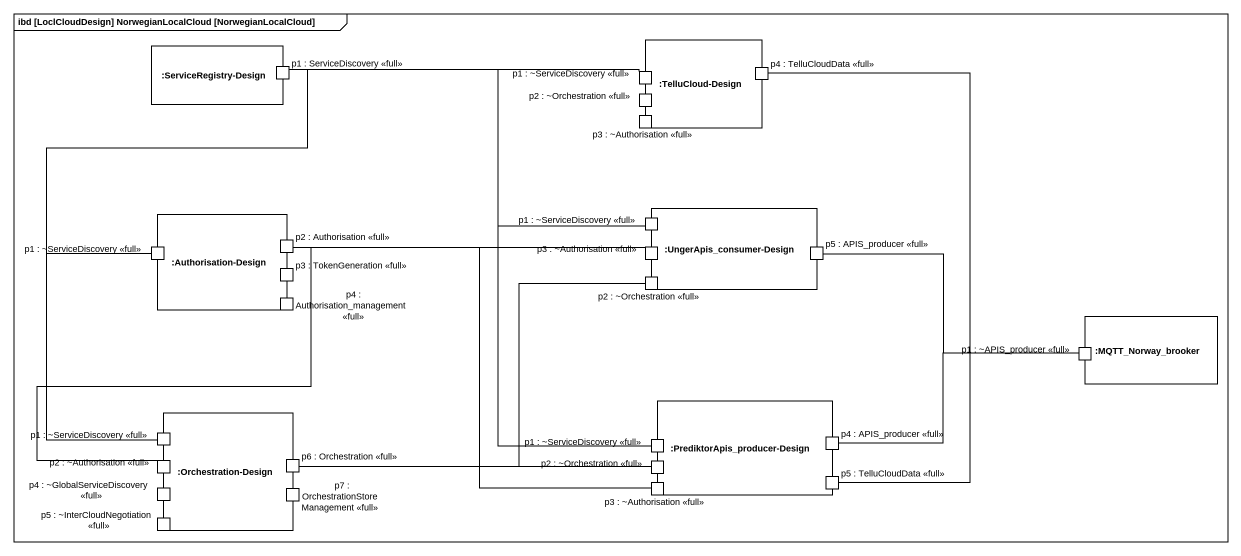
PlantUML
@startuml
mainframe ibd [LoclCloudDesign] NorwegianLocalCloud [NorwegianLocalCloud]
rectangle ":ServiceRegistry-Design" as ServiceRegistry_Design {
  port "p1 : ServiceDiscovery <<full>>" as p1_ServiceDiscovery_full
}
rectangle ":TelluCloud-Design" as TelluCloud_Design {
  port "p1 : ~ServiceDiscovery <<full>>" as p1_ServiceDiscovery_full_2
  port "p2 : ~Orchestration <<full>>" as p2_Orchestration_full
  port "p4 : TelluCloudData <<full>>" as p4_TelluCloudData_full
  port "p3 : ~Authorisation <<full>>" as p3_Authorisation_full
}
rectangle ":Authorisation-Design" as Authorisation_Design {
  port "p1 : ~ServiceDiscovery <<full>>" as p1_ServiceDiscovery_full_3
  port "p2 : Authorisation <<full>>" as p2_Authorisation_full
  port "p3 : TokenGeneration <<full>>" as p3_TokenGeneration_full
  port "p4 : Authorisation_management <<full>>" as p4_Authorisation_management
}
rectangle ":UngerApis_consumer-Design" as UngerApis_consumer_Design {
  port "p1 : ~ServiceDiscovery <<full>>" as p1_ServiceDiscovery_full_4
  port "p3 : ~Authorisation <<full>>" as p3_Authorisation_full_2
  port "p5 : APIS_producer <<full>>" as p5_APIS_producer_full
  port "p2 : ~Orchestration <<full>>" as p2_Orchestration_full_2
}
rectangle ":MQTT_Norway_brooker" as MQTT_Norway_brooker {
  port "p1 : ~APIS_producer <<full>>" as p1_APIS_producer_full
}
rectangle ":PrediktorApis_producer-Design" as PrediktorApis_producer {
  port "p1 : ~ServiceDiscovery <<full>>" as p1_ServiceDiscovery_full_6
  port "p4 : APIS_producer <<full>>" as p4_APIS_producer_full
  port "p2 : ~Orchestration <<full>>" as p2_Orchestration_full_3
  port "p3 : ~Authorisation <<full>>" as p3_Authorisation_full_3
  port "p5 : TelluCloudData <<full>>" as p5_TelluCloudData_full
}
rectangle ":Orchestration-Design" as Orchestration_Design {
  port "p1 : ~ServiceDiscovery <<full>>" as p1_ServiceDiscovery_full_5
  port "p2 : ~Authorisation <<full>>" as p2_Authorisation_full_2
  port "p6 : Orchestration <<full>>" as p6_Orchestration_full
  port "p4 : ~GlobalServiceDiscovery <<full>>" as p4_GlobalServiceDiscovery
  port "p5 : ~InterCloudNegotiation <<full>>" as p5_InterCloudNegotiation
  port "p7 : OrchestrationStoreManagement <<full>>" as p7_OrchestrationStoreManagem
}
p1_ServiceDiscovery_full_2 -left- p1_ServiceDiscovery_full
p1_ServiceDiscovery_full_3 -up- p1_ServiceDiscovery_full
p1_ServiceDiscovery_full_4 -left- p1_ServiceDiscovery_full
p3_Authorisation_full_2 -left- p2_Authorisation_full
p5_APIS_producer_full -right- p1_APIS_producer_full
p2_Orchestration_full_2 -left- p6_Orchestration_full
p1_ServiceDiscovery_full_5 -up- p1_ServiceDiscovery_full
p1_ServiceDiscovery_full_6 -up- p1_ServiceDiscovery_full
p4_APIS_producer_full -right- p1_APIS_producer_full
p2_Authorisation_full_2 -up- p2_Authorisation_full
p2_Orchestration_full_3 -left- p6_Orchestration_full
p3_Authorisation_full_3 -up- p2_Authorisation_full
p5_TelluCloudData_full -up- p4_TelluCloudData_full
@enduml
